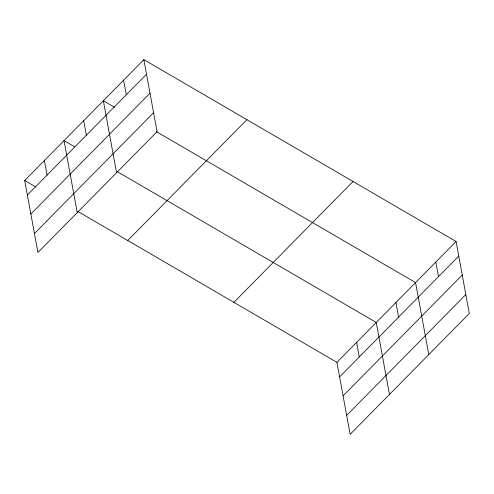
<?xml version="1.0" encoding="UTF-8"?>
<svg xmlns="http://www.w3.org/2000/svg" width="494" height="494" viewBox="0 0 494 494"><rect width="100%" height="100%" fill="white"/><g stroke="black" fill="none" stroke-linecap="round" stroke-linejoin="round"><path stroke-width="0.74" d="M143.859 59.663L157.073 131.651L37.915 252.49L24.7 180.495L143.859 59.663L456.086 241.51L469.3 313.505L350.141 434.337L336.927 362.349L77.539 211.271M27.374 195.062L146.533 74.23M30.85 214.013L150.009 93.175M34.432 233.538L153.597 112.7M127.736 240.51L246.895 119.672M233.89 302.34L353.049 181.502M336.927 362.349L456.086 241.51M339.6 376.916L458.759 256.077M343.077 395.867L462.236 275.028M346.665 415.392L465.823 294.554M114.571 107.284L103.345 100.745L116.559 172.733M156.184 131.521L415.571 282.599L428.786 354.587M74.588 146.774L64.022 140.623L77.237 212.611M117.523 171.782L376.249 322.471L389.463 394.465M24.7 180.495L35.926 187.035M435.832 262.055L438.505 276.621M395.91 302.532L398.584 317.105M356.588 342.41L359.262 356.977M123.605 80.201L126.279 94.768M83.684 120.684L86.357 135.251M44.361 160.556L47.035 175.123"/></g></svg>
